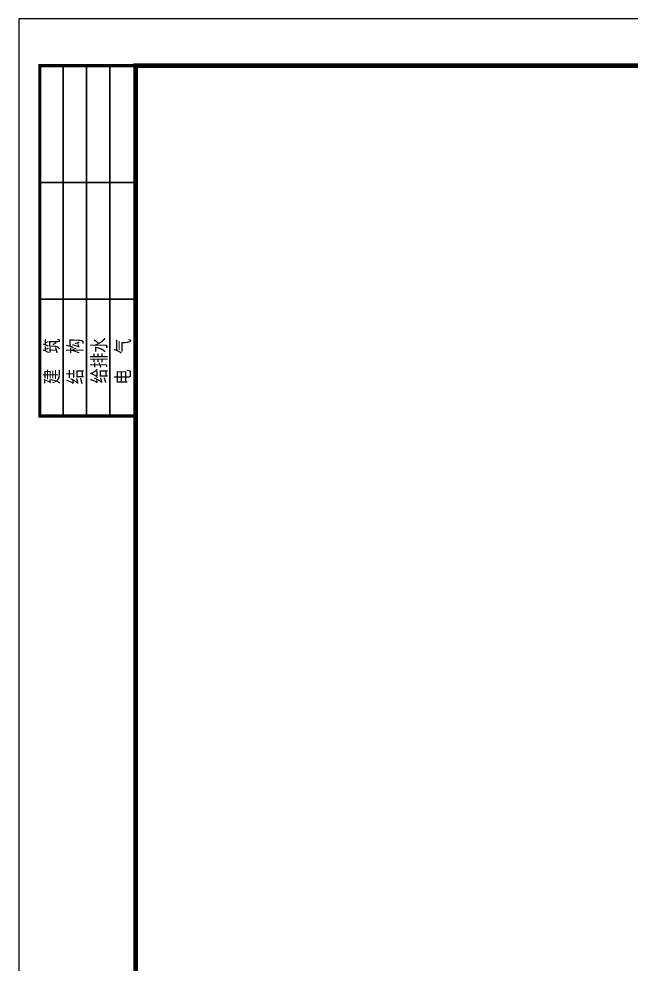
# Model space of a CAD drawing. Header units: millimetres. Extents: x -807114 to 146922, y -468455 to -61603.
# Drawn here: x -425480 to -418820, y -166563 to -156287 of the extents above; entities that cross this region are included whole.
import ezdxf
from ezdxf.enums import TextEntityAlignment as Align

# ---------------------------------------------------------------- set-up
doc = ezdxf.new("R2010")
doc.units = ezdxf.units.MM
doc.header["$LTSCALE"] = 1000
doc.layers.add('A1', color=7, linetype='Continuous')
doc.layers.add('PUB_TITLE', color=4, linetype='Continuous')
doc.styles.add('ZDBOX', font='simsun.ttc', dxfattribs={"width": 0.7})

# ---------------------------------------------------------------- blocks, each defined once
blk = doc.blocks.new('dsfagfga')
at = {"layer": 'A1'}
for points, const_width in [([(1837138, -2530686), (1836109, -2530686), (1836109, -2534544), (1837138, -2534544)], 36), ([(1836367, -2530686), (1836367, -2534544)], 18), ([(1836623, -2530686), (1836623, -2534544)], 18), ([(1836880, -2530686), (1836880, -2534544)], 18), ([(1836109, -2531972), (1837138, -2531972)], 18), ([(1836109, -2533258), (1837138, -2533258)], 18)]:
    blk.add_lwpolyline(points, dxfattribs=dict(at, const_width=const_width))
at = {"layer": 'PUB_TITLE'}
blk.add_lwpolyline([(1835878, -2551780), (1866439, -2551780), (1866439, -2530171), (1835878, -2530171)], close=True, dxfattribs=at)
at = {"layer": 'PUB_TITLE', "const_width": 51.4}
blk.add_lwpolyline([(1837165, -2551266), (1865925, -2551266), (1865925, -2530686), (1837165, -2530686)], close=True, dxfattribs=at)
at = {"style": 'ZDBOX', "width": 0.8}
for s, p in [('建  筑', (1836238, -2533942)), ('结  构', (1836496, -2533942)), ('给排水', (1836759, -2533933)), ('电  气', (1837021, -2533945))]:
    blk.add_text(s, height=154.3, rotation=90, dxfattribs=at).set_placement(p, align=Align.MIDDLE)

msp = doc.modelspace()

# ---------------------------------------------------------------- block references
at = {"xscale": 0.9873600000000002, "yscale": 0.9873600000000002, "zscale": 0.9873600000000002}
msp.add_blockref('dsfagfga', (-2238153.1, 2341903.1), dxfattribs=at)

doc.saveas('drawing.dxf')
